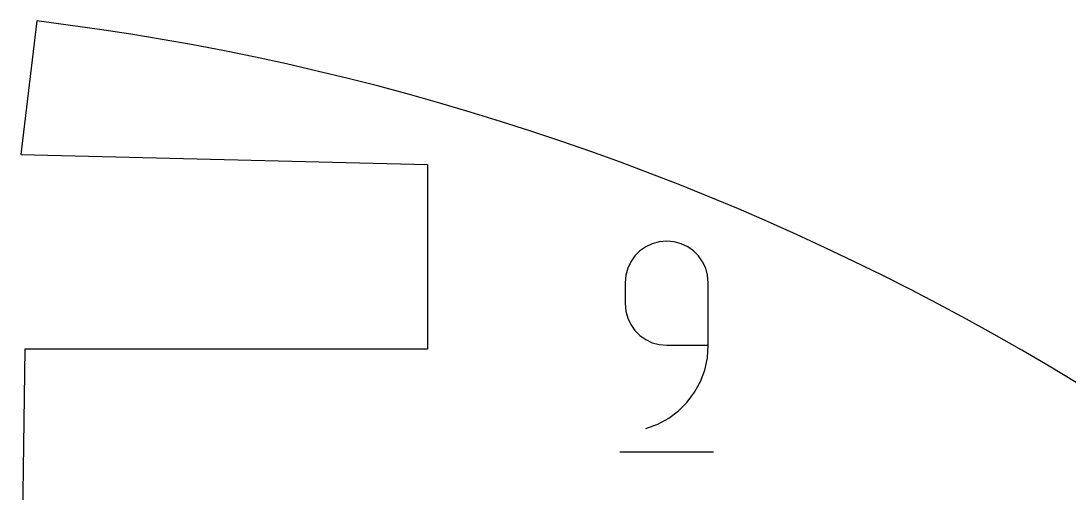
# Model space of a CAD drawing. Header units: metres. Extents: x 0 to 18, y 0 to 24.
# Drawn here: x 15.392 to 16.399, y 4.198 to 4.652 of the extents above; entities that cross this region are included whole.
import ezdxf

# ---------------------------------------------------------------- set-up
doc = ezdxf.new("R2010")
doc.units = ezdxf.units.M

msp = doc.modelspace()

# ---------------------------------------------------------------- linework, layer by layer
at = {"layer": 'annotation', "color": 1}
for p, q in [((15.98689, 4.43081), (15.982069, 4.425984)), ((15.99247, 4.43476), (15.98689, 4.43081)), ((15.998695, 4.437723), (15.99247, 4.43476)), ((16.005452, 4.439583), (15.998695, 4.437723)), ((16.012626, 4.440229), (16.005452, 4.439583)), ((16.019815, 4.439583), (16.012626, 4.440229)), ((16.012626, 4.440229), (16.012626, 4.440229)), ((16.026579, 4.437723), (16.019815, 4.439583)), ((16.032807, 4.43476), (16.026579, 4.437723)), ((16.038385, 4.43081), (16.032807, 4.43476)), ((16.043201, 4.425984), (16.038385, 4.43081)), ((15.978121, 4.420397), (15.97516, 4.414162)), ((15.982069, 4.425984), (15.978121, 4.420397)), ((16.047143, 4.420397), (16.043201, 4.425984)), ((16.050098, 4.414162), (16.047143, 4.420397)), ((15.97516, 4.414162), (15.9733, 4.407392)), ((16.051954, 4.407392), (16.050098, 4.414162)), ((15.9733, 4.407392), (15.972655, 4.400201)), ((15.972655, 4.400201), (15.972655, 4.380187)), ((16.052597, 4.400201), (16.051954, 4.407392)), ((16.052597, 4.340171), (16.052597, 4.400201)), ((16.052597, 4.400201), (16.052597, 4.400201)), ((15.972655, 4.380187), (15.972655, 4.380187)), ((15.972655, 4.380187), (15.9733, 4.372997)), ((15.9733, 4.372997), (15.97516, 4.366228)), ((15.97516, 4.366228), (15.978121, 4.359995)), ((15.978121, 4.359995), (15.982069, 4.354409)), ((15.982069, 4.354409), (15.98689, 4.349586)), ((15.98689, 4.349586), (15.99247, 4.345637)), ((15.99247, 4.345637), (15.998695, 4.342676)), ((15.998695, 4.342676), (16.005452, 4.340816)), ((16.005452, 4.340816), (16.012626, 4.340171)), ((16.012626, 4.340171), (16.052597, 4.340171)), ((16.051712, 4.328035), (16.052597, 4.340171)), ((16.049129, 4.31637), (16.051712, 4.328035)), ((16.044958, 4.305323), (16.049129, 4.31637)), ((16.039305, 4.29504), (16.044958, 4.305323)), ((16.03228, 4.285669), (16.039305, 4.29504)), ((16.023991, 4.277355), (16.03228, 4.285669)), ((16.004054, 4.264488), (16.014546, 4.270246)), ((16.014546, 4.270246), (16.023991, 4.277355)), ((15.992623, 4.260229), (16.004054, 4.264488)), ((15.992623, 4.260229), (15.992623, 4.260229)), ((15.96766, 4.237729), (16.05766, 4.237729))]:
    msp.add_line(p, q, dxfattribs=at)
at = {"layer": 'boundary', "color": 5}
for p, q in [((15.407392, 4.65177), (15.392248, 4.523354)), ((15.437575, 4.647887), (15.407392, 4.65177)), ((15.467726, 4.643638), (15.437575, 4.647887)), ((15.497812, 4.639023), (15.467726, 4.643638)), ((15.527848, 4.634042), (15.497812, 4.639023)), ((15.557819, 4.628694), (15.527848, 4.634042)), ((15.587705, 4.622984), (15.557819, 4.628694)), ((15.617546, 4.616908), (15.587705, 4.622984)), ((15.647303, 4.61047), (15.617546, 4.616908)), ((15.676962, 4.603671), (15.647303, 4.61047)), ((15.706554, 4.596509), (15.676962, 4.603671)), ((15.736049, 4.588989), (15.706554, 4.596509)), ((15.765463, 4.58111), (15.736049, 4.588989)), ((15.79476, 4.572873), (15.765463, 4.58111)), ((15.823961, 4.564282), (15.79476, 4.572873)), ((15.85306, 4.555334), (15.823961, 4.564282)), ((15.882047, 4.546033), (15.85306, 4.555334)), ((15.910917, 4.536379), (15.882047, 4.546033)), ((15.939675, 4.526377), (15.910917, 4.536379)), ((15.392248, 4.523354), (15.78266, 4.513979)), ((15.9683, 4.516021), (15.939675, 4.526377)), ((15.78266, 4.513979), (15.78266, 4.336479)), ((15.996795, 4.505321), (15.9683, 4.516021)), ((16.025158, 4.494273), (15.996795, 4.505321)), ((16.053389, 4.48288), (16.025158, 4.494273)), ((16.081489, 4.471146), (16.053389, 4.48288)), ((16.109427, 4.459069), (16.081489, 4.471146)), ((16.137214, 4.446653), (16.109427, 4.459069)), ((16.164857, 4.433901), (16.137214, 4.446653)), ((16.192349, 4.420812), (16.164857, 4.433901)), ((16.219662, 4.407389), (16.192349, 4.420812)), ((16.246827, 4.393635), (16.219662, 4.407389)), ((16.273812, 4.379552), (16.246827, 4.393635)), ((16.300634, 4.36514), (16.273812, 4.379552)), ((16.327256, 4.350403), (16.300634, 4.36514)), ((16.353718, 4.335344), (16.327256, 4.350403)), ((15.396123, 4.336479), (15.392248, 4.062585)), ((15.78266, 4.336479), (15.396123, 4.336479)), ((16.379996, 4.319962), (16.353718, 4.335344)), ((16.406062, 4.304263), (16.379996, 4.319962))]:
    msp.add_line(p, q, dxfattribs=at)

doc.saveas('drawing.dxf')
